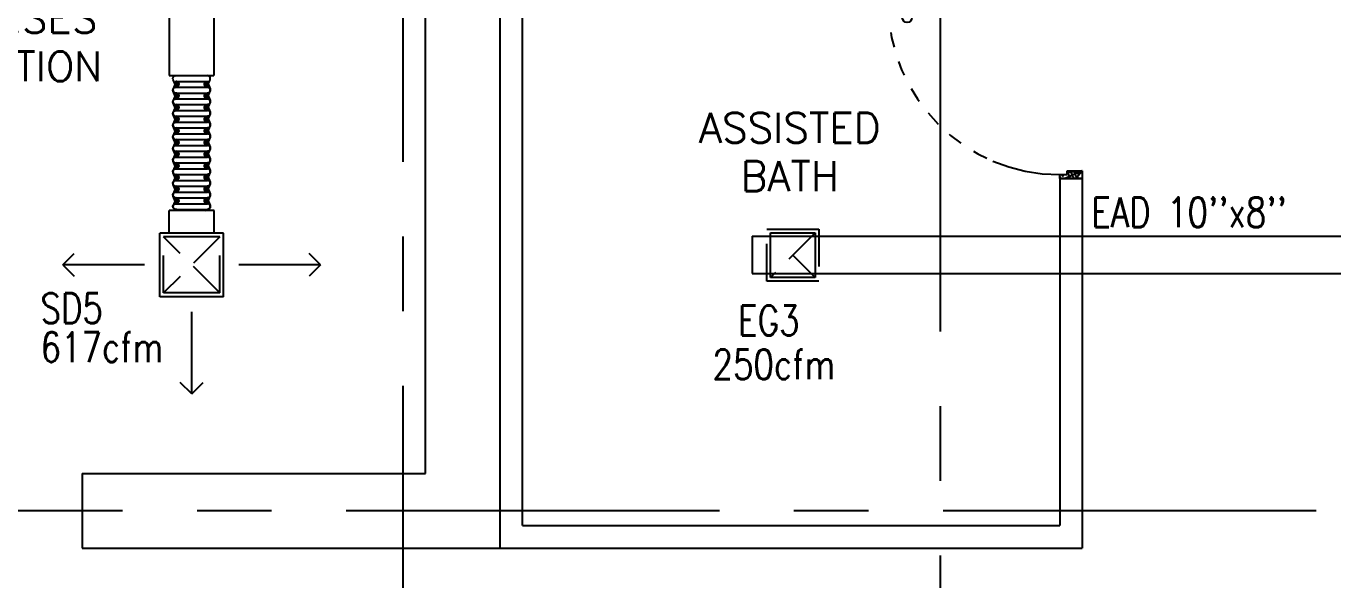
# Model space of a CAD drawing. Extents: x 417866029 to 417866302, y 43498045 to 43498122.
# Drawn here: x 417866078.52 to 417866087.27, y 43498061.71 to 43498065.41 of the extents above; entities that cross this region are included whole.
import ezdxf
from ezdxf.enums import TextEntityAlignment as Align

# ---------------------------------------------------------------- set-up
doc = ezdxf.new("R2010")
doc.units = 0
doc.header["$MEASUREMENT"] = 0
doc.linetypes.add('CENTERX2', pattern=[4, 2.5, -0.5, 0.5, -0.5])
doc.linetypes.add('HIDDEN', pattern=[0.375, 0.25, -0.125])
for name, color, linetype in [('AXES', 11, 'CENTERX2'), ('COUNTER', 9, 'CONTINUOUS'), ('DOOR', 9, 'CONTINUOUS'), ('DUCT', 6, 'CONTINUOUS'), ('EXDUCT', 10, 'CONTINUOUS'), ('M-AC-FLEX', 7, 'CONTINUOUS'), ('M-EGU.', 2, 'CONTINUOUS'), ('M-TEXT', 2, 'CONTINUOUS'), ('RM-NAME', 9, 'CONTINUOUS'), ('WALL', 9, 'CONTINUOUS')]:
    doc.layers.add(name, color=color, linetype=linetype)
doc.styles.add('ROMANS', font='ROMANS.shx', dxfattribs={"width": 0.6})

# ---------------------------------------------------------------- blocks, each defined once
blk = doc.blocks.new('DOOR100')
at = {"layer": 'DOOR', "color": 7, "linetype": 'ByBlock'}
for p, q in [((-75, 1250), (-75, 1300)), ((-75, 1300), (-25, 1300)), ((-25, 1300), (-75, 1300)), ((-58, 1250), (-75, 1250)), ((-58, 1250), (-58, 1270)), ((-42, 1270), (-58, 1270)), ((-42, 1250), (-42, 1270)), ((-25, 1250), (-42, 1250)), ((-25, 1250), (-25, 1300)), ((-91.2, 1205), (-91.2, 1140.2)), ((-82.2, 1205), (-91.2, 1205)), ((-82.2, 1140.2), (-91.2, 1140.2)), ((-82.2, 1127.6), (-82.2, 1217.6)), ((-75, 1217.6), (-82.2, 1217.6)), ((-82.2, 1205), (-82.2, 1140.2)), ((-25, 1217.6), (-17.8, 1217.6)), ((-17.8, 1127.6), (-17.8, 1217.6)), ((-17.8, 1205), (-17.8, 1140.2)), ((-17.8, 1205), (-8.8, 1205)), ((-17.8, 1140.2), (-8.8, 1140.2)), ((-8.8, 1205), (-8.8, 1140.2)), ((-75, 1127.6), (-82.2, 1127.6)), ((-25, 1127.6), (-17.8, 1127.6)), ((-75, 200), (-58, 200)), ((-75, 150), (-75, 200)), ((-58, 200), (-58, 180)), ((-58, 180), (-42, 180)), ((-42, 200), (-25, 200)), ((-42, 180), (-42, 200)), ((-25, 200), (-25, 150)), ((-1200, 0), (-1200, 150)), ((-1200, 150), (-1175, 150)), ((-1200, 150), (-1200, 0)), ((-1150, 0), (-1200, 113.7)), ((-1175, 150), (-1175, 100)), ((-1175, 100), (-1150, 100)), ((-1150, 0), (-1163.4, 100)), ((-1150, 100), (-1150, 0)), ((-75, 150), (-25, 150)), ((-50, 0), (0, 113.7)), ((-50, 100), (-50, 0)), ((-50, 0), (-36.6, 100)), ((-25, 100), (-50, 100)), ((0, 150), (-25, 150)), ((-25, 150), (-25, 100)), ((0, 0), (0, 150)), ((0, 150), (0, 0)), ((-1150, 0), (-1200, 40.1)), ((-1150, 0), (-1200, 0)), ((-50, 0), (0, 40.1)), ((-50, 0), (0, 0))]:
    blk.add_line(p, q, dxfattribs=at)
at = {"layer": 'DOOR', "linetype": 'ByBlock'}
for p, q in [((-75, 1250), (-75, 200)), ((-58, 200), (-58, 1250)), ((-42, 200), (-42, 1250)), ((-25, 200), (-25, 1250))]:
    blk.add_line(p, q, dxfattribs=at)
at = {"layer": 'DOOR', "color": 7, "linetype": 'ByBlock'}
for centre in [(-123.5, 1172.6), (23.5, 1172.6)]:
    blk.add_circle(centre, 32.4, dxfattribs=at)
at = {"layer": 'DOOR', "linetype": 'HIDDEN', "ltscale": 0.5}
blk.add_arc((-25, 150), 1150, 90, 180, dxfattribs=at)
at = {"layer": 'DOOR', "color": 7, "linetype": 'ByBlock'}
for centre, radius, start, end in [((-1150, 0), 154.4, 103.71423, 108.89471), ((-1150, 0), 134.4, 100.71998, 111.84015), ((-1150, 0), 94.4, 90, 121.98181), ((-50, 0), 94.4, 58.01819, 90), ((-50, 0), 134.4, 68.15985, 79.28002), ((-50, 0), 114.4, 64.08384, 77.37743), ((-50, 0), 154.4, 71.10529, 76.28577), ((-1150, 0), 74.4, 90, 132.22357), ((-1150, 0), 54.4, 90, 156.79262), ((-1150, 0), 34.4, 90, 180), ((-1150, 0), 14.4, 90, 180), ((-50, 0), 74.4, 47.77643, 90), ((-50, 0), 54.4, 23.20738, 90), ((-50, 0), 34.4, 0, 90), ((-50, 0), 14.4, 0, 90)]:
    blk.add_arc(centre, radius, start, end, dxfattribs=at)
blk = doc.blocks.new('RM1')
at = {"layer": 'RM-NAME', "style": 'ROMANS'}
for tag, p in [('ROOMNAME1', (0, 323.8)), ('ROOMNAME2', (0, 0))]:
    blk.add_attdef(tag, text='', height=200, dxfattribs=at).set_placement(p, align=Align.MIDDLE)

msp = doc.modelspace()

# ---------------------------------------------------------------- linework, layer by layer
at = {"layer": 'AXES'}
for p, q in [((417866081.0435, 43498044.5064), (417866081.0435, 43498121.7771)), ((417866084.6435, 43498051.3707), (417866084.6435, 43498110.1907)), ((417866103.1626, 43498062.1707), (417866053.1535, 43498062.1707))]:
    msp.add_line(p, q, dxfattribs=at)
at = {"layer": 'COUNTER'}
for p, q in [((417866081.6935, 43498061.9207), (417866081.6935, 43498069.6207)), ((417866081.1935, 43498062.4207), (417866081.1935, 43498065.5207)), ((417866078.8935, 43498062.4207), (417866081.1935, 43498062.4207)), ((417866078.8935, 43498062.4207), (417866078.8935, 43498061.9207)), ((417866078.8935, 43498061.9207), (417866081.6935, 43498061.9207))]:
    msp.add_line(p, q, dxfattribs=at)
at = {"layer": 'DUCT', "linetype": 'ByBlock'}
for p, q in [((417866079.4761, 43498067.662), (417866079.4761, 43498065.0843)), ((417866079.7761, 43498067.662), (417866079.7761, 43498065.0843)), ((417866079.4761, 43498065.0843), (417866079.7761, 43498065.0843))]:
    msp.add_line(p, q, dxfattribs=at)
at = {"layer": 'EXDUCT', "linetype": 'ByBlock'}
for p, q in [((417866083.3821, 43498064.0082), (417866088.4279, 43498064.0082)), ((417866083.3821, 43498064.0082), (417866083.3821, 43498063.7582)), ((417866083.3821, 43498063.7582), (417866088.5779, 43498063.7582))]:
    msp.add_line(p, q, dxfattribs=at)
at = {"layer": 'M-AC-FLEX', "color": 11}
for p, q in [((417866079.5206, 43498065.0453), (417866079.7316, 43498065.0453)), ((417866079.5206, 43498065.0063), (417866079.7316, 43498065.0063)), ((417866079.5206, 43498064.9673), (417866079.7316, 43498064.9673)), ((417866079.5206, 43498064.9283), (417866079.7316, 43498064.9283)), ((417866079.5206, 43498064.8893), (417866079.7316, 43498064.8893)), ((417866079.5206, 43498064.8503), (417866079.7316, 43498064.8503)), ((417866079.5206, 43498064.8113), (417866079.7316, 43498064.8113)), ((417866079.5206, 43498064.7723), (417866079.7316, 43498064.7723)), ((417866079.5206, 43498064.7333), (417866079.7316, 43498064.7333)), ((417866079.5206, 43498064.6943), (417866079.7316, 43498064.6943)), ((417866079.5206, 43498064.6553), (417866079.7316, 43498064.6553)), ((417866079.5206, 43498064.6163), (417866079.7316, 43498064.6163)), ((417866079.5206, 43498064.5773), (417866079.7316, 43498064.5773)), ((417866079.5206, 43498064.5383), (417866079.7316, 43498064.5383)), ((417866079.5206, 43498064.4993), (417866079.7316, 43498064.4993)), ((417866079.5206, 43498064.4603), (417866079.7316, 43498064.4603)), ((417866079.5206, 43498064.4603), (417866079.7316, 43498064.4603)), ((417866079.5206, 43498064.4213), (417866079.7316, 43498064.4213)), ((417866079.5206, 43498064.4213), (417866079.7316, 43498064.4213)), ((417866079.5206, 43498064.3823), (417866079.7316, 43498064.3823)), ((417866079.5206, 43498064.3823), (417866079.7316, 43498064.3823)), ((417866079.5206, 43498064.3433), (417866079.7316, 43498064.3433)), ((417866079.5206, 43498064.3433), (417866079.7316, 43498064.3433)), ((417866079.5206, 43498064.3043), (417866079.7316, 43498064.3043)), ((417866079.5206, 43498064.2653), (417866079.7316, 43498064.2653)), ((417866079.5206, 43498064.2263), (417866079.7316, 43498064.2263)), ((417866079.5206, 43498064.1873), (417866079.7316, 43498064.1873))]:
    msp.add_line(p, q, dxfattribs=at)
at = {"layer": 'M-AC-FLEX'}
for points in [[(417866079.5206, 43498065.0063, 1), (417866079.5206, 43498065.0453, -1), (417866079.5206, 43498065.0843, 0.000618), (417866079.5207, 43498065.0843, 0.000618)], [(417866079.7316, 43498065.0063, -1), (417866079.7316, 43498065.0453, 1), (417866079.7316, 43498065.0843)], [(417866079.5206, 43498065.0453, -1), (417866079.5206, 43498065.0063, 1), (417866079.5206, 43498064.9673)], [(417866079.5206, 43498064.9283, 1), (417866079.5206, 43498064.9673, -1), (417866079.5206, 43498065.0063)], [(417866079.7316, 43498065.0453, 1), (417866079.7316, 43498065.0063, -1), (417866079.7316, 43498064.9673)], [(417866079.7316, 43498064.9283, -1), (417866079.7316, 43498064.9673, 1), (417866079.7316, 43498065.0063)], [(417866079.5206, 43498064.9673, -1), (417866079.5206, 43498064.9283, 1), (417866079.5206, 43498064.8893)], [(417866079.5206, 43498064.8503, 1), (417866079.5206, 43498064.8893, -1), (417866079.5206, 43498064.9283)], [(417866079.7316, 43498064.9673, 1), (417866079.7316, 43498064.9283, -1), (417866079.7316, 43498064.8893)], [(417866079.7316, 43498064.8503, -1), (417866079.7316, 43498064.8893, 1), (417866079.7316, 43498064.9283)], [(417866079.5206, 43498064.8893, -1), (417866079.5206, 43498064.8503, 1), (417866079.5206, 43498064.8113)], [(417866079.5206, 43498064.7723, 1), (417866079.5206, 43498064.8113, -1), (417866079.5206, 43498064.8503)], [(417866079.5206, 43498064.8893, -1), (417866079.5206, 43498064.8503, 0.000618), (417866079.5206, 43498064.8503, 0.000618)], [(417866079.5206, 43498064.8503, 1), (417866079.5206, 43498064.8893, -0.000618), (417866079.5206, 43498064.8893, -0.000618)], [(417866079.7316, 43498064.8893, 0.998764), (417866079.7316, 43498064.8503, 0.998764)], [(417866079.7316, 43498064.8503, -0.998764), (417866079.7316, 43498064.8893, -0.998764)], [(417866079.7316, 43498064.8893, 1), (417866079.7316, 43498064.8503, -1), (417866079.7316, 43498064.8113)], [(417866079.7316, 43498064.7723, -1), (417866079.7316, 43498064.8113, 1), (417866079.7316, 43498064.8503)], [(417866079.5206, 43498064.8113, -1), (417866079.5206, 43498064.7723, 1), (417866079.5206, 43498064.7333)], [(417866079.5206, 43498064.6943, 1), (417866079.5206, 43498064.7333, -1), (417866079.5206, 43498064.7723)], [(417866079.5206, 43498064.7333, -1), (417866079.5206, 43498064.6943, 1), (417866079.5206, 43498064.6553, -0.000618), (417866079.5207, 43498064.6553, -0.000618)], [(417866079.7316, 43498064.8113, 1), (417866079.7316, 43498064.7723, -1), (417866079.7316, 43498064.7333)], [(417866079.7316, 43498064.6943, -1), (417866079.7316, 43498064.7333, 1), (417866079.7316, 43498064.7723)], [(417866079.7316, 43498064.7333, 1), (417866079.7316, 43498064.6943, -1), (417866079.7316, 43498064.6553)], [(417866079.5206, 43498064.6163, 1), (417866079.5206, 43498064.6553, -1), (417866079.5206, 43498064.6943, 0.000618), (417866079.5207, 43498064.6943, 0.000618)], [(417866079.5206, 43498064.6553, -1), (417866079.5206, 43498064.6163, 1), (417866079.5206, 43498064.5773)], [(417866079.7316, 43498064.6163, -1), (417866079.7316, 43498064.6553, 1), (417866079.7316, 43498064.6943)], [(417866079.7316, 43498064.6553, 1), (417866079.7316, 43498064.6163, -1), (417866079.7316, 43498064.5773)], [(417866079.5206, 43498064.5383, 1), (417866079.5206, 43498064.5773, -1), (417866079.5206, 43498064.6163)], [(417866079.5206, 43498064.5773, -1), (417866079.5206, 43498064.5383, 1), (417866079.5206, 43498064.4993)], [(417866079.7316, 43498064.5383, -1), (417866079.7316, 43498064.5773, 1), (417866079.7316, 43498064.6163)], [(417866079.7316, 43498064.5383, -0.999563), (417866079.7316, 43498064.5773, -0.999563)], [(417866079.7316, 43498064.5773, 1), (417866079.7316, 43498064.5383, -1), (417866079.7316, 43498064.4993)], [(417866079.7316, 43498064.5773, 0.999563), (417866079.7316, 43498064.5383, 0.999563)], [(417866079.5206, 43498064.4603, 1), (417866079.5206, 43498064.4993, -1), (417866079.5206, 43498064.5383)], [(417866079.5206, 43498064.4993, -1), (417866079.5206, 43498064.4603, 1), (417866079.5206, 43498064.4213, -0.000618), (417866079.5207, 43498064.4213, -0.000618)], [(417866079.7316, 43498064.4603, -1), (417866079.7316, 43498064.4993, 1), (417866079.7316, 43498064.5383)], [(417866079.7316, 43498064.4993, 1), (417866079.7316, 43498064.4603, -1), (417866079.7316, 43498064.4213)], [(417866079.5206, 43498064.3823, 1), (417866079.5206, 43498064.4213, -1), (417866079.5206, 43498064.4603, 0.000618), (417866079.5207, 43498064.4603, 0.000618)], [(417866079.5206, 43498064.4213, -1), (417866079.5206, 43498064.3823, 1), (417866079.5206, 43498064.3433, -0.000618), (417866079.5207, 43498064.3433, -0.000618)], [(417866079.5206, 43498064.3043, 1), (417866079.5206, 43498064.3433, -1), (417866079.5206, 43498064.3823, 0.000618), (417866079.5207, 43498064.3823, 0.000618)], [(417866079.7316, 43498064.3823, -1), (417866079.7316, 43498064.4213, 1), (417866079.7316, 43498064.4603)], [(417866079.7316, 43498064.4213, 1), (417866079.7316, 43498064.3823, -1), (417866079.7316, 43498064.3433)], [(417866079.7316, 43498064.3043, -1), (417866079.7316, 43498064.3433, 1), (417866079.7316, 43498064.3823)], [(417866079.5206, 43498064.3433, -1), (417866079.5206, 43498064.3043, 1), (417866079.5206, 43498064.2653)], [(417866079.5206, 43498064.2263, 1), (417866079.5206, 43498064.2653, -1), (417866079.5206, 43498064.3043)], [(417866079.7316, 43498064.3433, 1), (417866079.7316, 43498064.3043, -1), (417866079.7316, 43498064.2653)], [(417866079.7316, 43498064.2263, -1), (417866079.7316, 43498064.2653, 1), (417866079.7316, 43498064.3043)], [(417866079.5206, 43498064.2653, -1), (417866079.5206, 43498064.2263, 1), (417866079.5206, 43498064.1873)], [(417866079.5362, 43498064.1796, 0.234476), (417866079.5206, 43498064.1873, -1), (417866079.5206, 43498064.2263)], [(417866079.7316, 43498064.2653, 0.999563), (417866079.7316, 43498064.2263, 0.999563)], [(417866079.7316, 43498064.2263, -0.999563), (417866079.7316, 43498064.2653, -0.999563)], [(417866079.7316, 43498064.2653, 1), (417866079.7316, 43498064.2263, -1), (417866079.7316, 43498064.1873)], [(417866079.7161, 43498064.1796, -0.234476), (417866079.7316, 43498064.1873, 1), (417866079.7316, 43498064.2263)], [(417866079.5206, 43498064.1873, -0.234476), (417866079.5362, 43498064.1796, -0.234476)], [(417866079.7316, 43498064.1873, 0.234476), (417866079.7161, 43498064.1796, 0.234476)]]:
    msp.add_lwpolyline(points, format="xyb", dxfattribs=at)
at = {"layer": 'M-EGU.'}
for p, q in [((417866079.7766, 43498064.1796), (417866079.4766, 43498064.1796)), ((417866079.4766, 43498064.0296), (417866079.4766, 43498064.1796)), ((417866079.7766, 43498064.0296), (417866079.7766, 43498064.1796)), ((417866083.5047, 43498063.7314), (417866083.5047, 43498064.0314)), ((417866083.5047, 43498064.0314), (417866083.8047, 43498064.0314)), ((417866083.8047, 43498064.0314), (417866083.8047, 43498063.7314)), ((417866079.4136, 43498063.6036), (417866079.4136, 43498064.0296)), ((417866079.8396, 43498064.0296), (417866079.4136, 43498064.0296)), ((417866079.8396, 43498063.6036), (417866079.8396, 43498064.0296)), ((417866078.7626, 43498063.8166), (417866078.839, 43498063.893)), ((417866080.4906, 43498063.8166), (417866080.4142, 43498063.893)), ((417866079.3111, 43498063.8166), (417866078.7626, 43498063.8166)), ((417866078.7626, 43498063.8166), (417866078.839, 43498063.7403)), ((417866080.4906, 43498063.8166), (417866079.9421, 43498063.8166)), ((417866080.4906, 43498063.8166), (417866080.4142, 43498063.7403)), ((417866083.8047, 43498063.7314), (417866083.5047, 43498063.7314)), ((417866079.8396, 43498063.6036), (417866079.4136, 43498063.6036)), ((417866079.6266, 43498062.9526), (417866079.6266, 43498063.5011)), ((417866079.6266, 43498062.9526), (417866079.5502, 43498063.029)), ((417866079.6266, 43498062.9526), (417866079.703, 43498063.029))]:
    msp.add_line(p, q, dxfattribs=at)
at = {"layer": 'M-EGU.', "linetype": 'HIDDEN'}
for p, q in [((417866083.4797, 43498063.7064), (417866083.4797, 43498064.0564)), ((417866083.4797, 43498064.0564), (417866083.8297, 43498064.0564)), ((417866083.8047, 43498064.0314), (417866083.5047, 43498063.7314)), ((417866083.8297, 43498064.0564), (417866083.8297, 43498063.7064)), ((417866079.8146, 43498063.6286), (417866079.4386, 43498064.0046)), ((417866079.8146, 43498064.0046), (417866079.4386, 43498063.6286)), ((417866079.4386, 43498063.6286), (417866079.4386, 43498064.0046)), ((417866079.8146, 43498064.0046), (417866079.4386, 43498064.0046)), ((417866079.8146, 43498063.6286), (417866079.8146, 43498064.0046)), ((417866083.6547, 43498063.8814), (417866083.8047, 43498063.7314)), ((417866083.8297, 43498063.7064), (417866083.4797, 43498063.7064)), ((417866079.8146, 43498063.6286), (417866079.4386, 43498063.6286))]:
    msp.add_line(p, q, dxfattribs=at)
at = {"layer": 'WALL'}
for p, q in [((417866081.6935, 43498061.9207), (417866081.6935, 43498069.6207)), ((417866081.8435, 43498062.0707), (417866081.8435, 43498065.6957)), ((417866085.4435, 43498064.3957), (417866085.5935, 43498064.3957)), ((417866085.4435, 43498064.3957), (417866085.4435, 43498062.0707)), ((417866085.5935, 43498064.3957), (417866085.5935, 43498061.9207)), ((417866081.8435, 43498062.0707), (417866085.4435, 43498062.0707)), ((417866081.6935, 43498061.9207), (417866085.5935, 43498061.9207))]:
    msp.add_line(p, q, dxfattribs=at)

# ---------------------------------------------------------------- block references
at = {"layer": 'DOOR', "color": 0, "linetype": 'ByBlock', "xscale": 0.001000002026557922, "yscale": 0.001000002026557922, "zscale": 0.001, "rotation": 90}
msp.add_blockref('DOOR100', (417866085.5935, 43498065.5957), dxfattribs=at)
at = {"layer": 'RM-NAME'}
ref = msp.add_blockref('RM1', (417866078.5052, 43498065.1456), dxfattribs=dict(at, xscale=0.0009999871253967285, yscale=0.001000002026557922, zscale=0.001))
ref.add_attrib('ROOMNAME2', 'STATION', dxfattribs={"height": 0.2, "style": 'ROMANS'}).set_placement((417866078.5052, 43498065.1456), align=Align.MIDDLE)
ref.add_attrib('ROOMNAME1', "NURSES'", dxfattribs={"height": 0.2, "style": 'ROMANS'}).set_placement((417866078.5052, 43498065.4695), align=Align.MIDDLE)
ref = msp.add_blockref('RM1', (417866083.6346, 43498064.4107), dxfattribs=dict(at, xscale=0.0009999871253967285, yscale=0.001000002026557922, zscale=0.001))
ref.add_attrib('ROOMNAME2', 'BATH', dxfattribs={"height": 0.2, "style": 'ROMANS'}).set_placement((417866083.6346, 43498064.4107), align=Align.MIDDLE)
ref.add_attrib('ROOMNAME1', 'ASSISTED', dxfattribs={"height": 0.2, "style": 'ROMANS'}).set_placement((417866083.6346, 43498064.7345), align=Align.MIDDLE)

# ---------------------------------------------------------------- texts
at = {"layer": 'M-TEXT', "style": 'ROMANS', "width": 0.8}
for s, p in [("EAD 10''x8''", (417866085.6554, 43498064.0686)), ('SD5', (417866078.6141, 43498063.4261)), ('EG3', (417866083.2885, 43498063.3442)), ('617cfm', (417866078.6141, 43498063.1658)), ('250cfm', (417866083.1169, 43498063.0505))]:
    msp.add_text(s, height=0.2, dxfattribs=at).set_placement(p)

doc.saveas('drawing.dxf')
